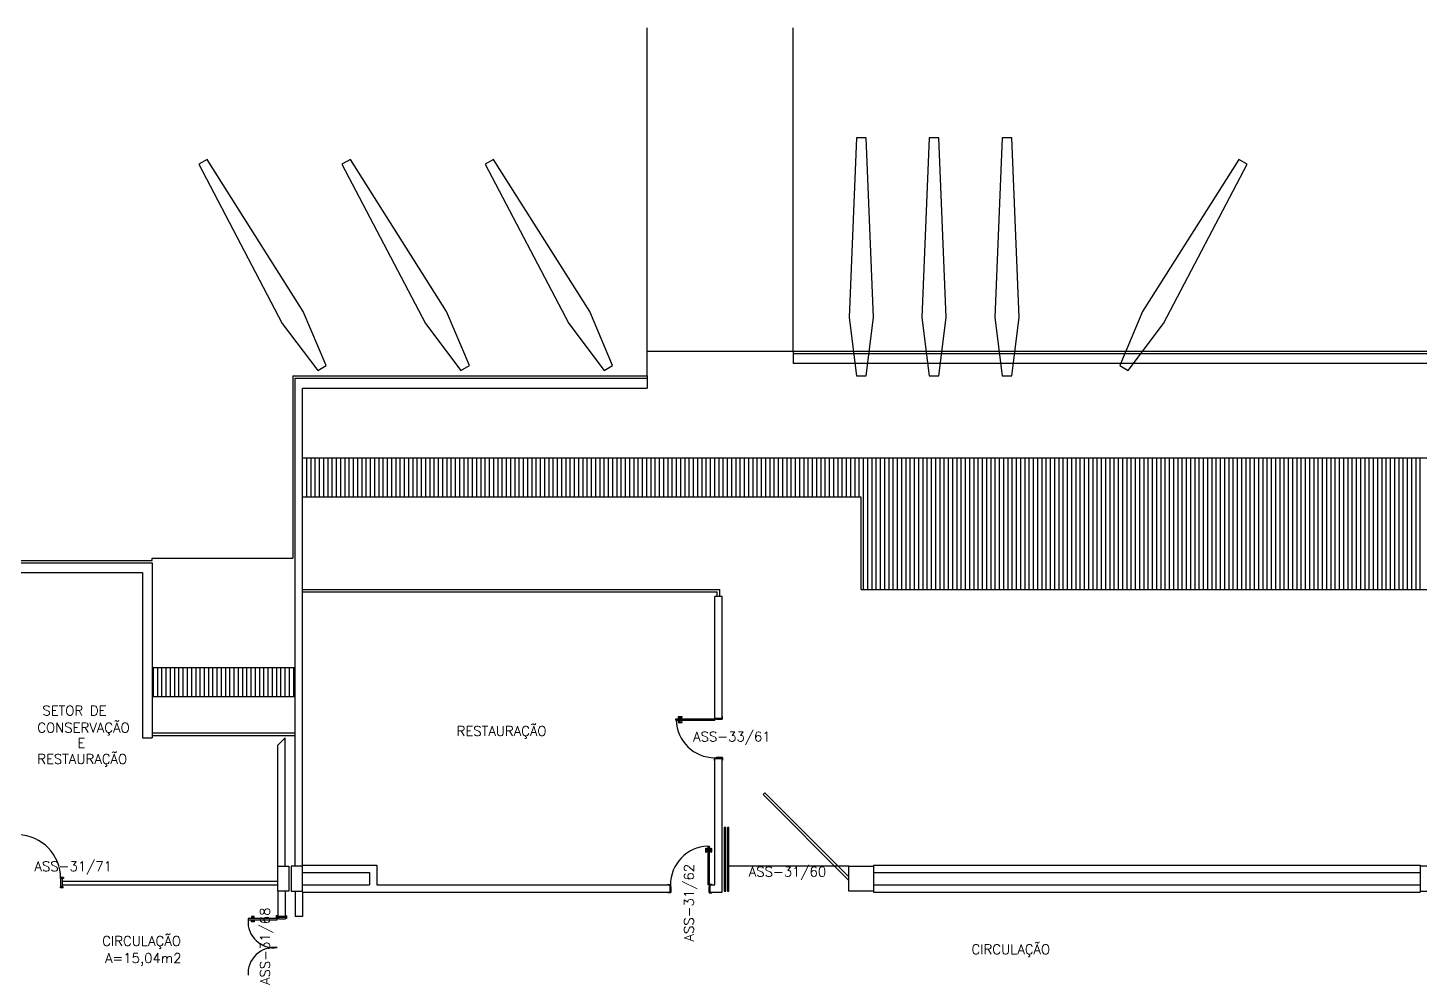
# Model space of a CAD drawing. Extents: x 205 to 339, y 16 to 85.
# Drawn here: x 234.84 to 263.51, y 65.37 to 84.75 of the extents above; entities that cross this region are included whole.
import ezdxf
from ezdxf.enums import TextEntityAlignment as Align

# ---------------------------------------------------------------- set-up
doc = ezdxf.new("R2010")
doc.units = 0
doc.header["$LTSCALE"] = 0.005
doc.header["$MEASUREMENT"] = 0
doc.layers.get('0').update_dxf_attribs({"linetype": 'CONTINUOUS'})
for name, color, linetype in [('1', 1, 'CONTINUOUS'), ('3', 2, 'CONTINUOUS'), ('ALV', 2, 'CONTINUOUS'), ('ENDEREÇO', 2, 'CONTINUOUS'), ('ESTR', 2, 'CONTINUOUS'), ('MACANETA', 1, 'CONTINUOUS'), ('PORTA', 3, 'CONTINUOUS'), ('TEXTO', 2, 'CONTINUOUS'), ('ÁREA', 2, 'CONTINUOUS')]:
    doc.layers.add(name, color=color, linetype=linetype)
doc.styles.add('UNB-100', font='simplex.shx', dxfattribs={"height": 0.2})

# ---------------------------------------------------------------- blocks, each defined once
blk = doc.blocks.new('*X3')
at = {"color": 0}
for p, q in [((32.638, 56.699), (32.638, 57.299)), ((32.725, 56.699), (32.725, 57.299)), ((32.812, 56.699), (32.812, 57.299)), ((32.9, 56.699), (32.9, 57.299)), ((32.987, 56.699), (32.987, 57.299)), ((33.075, 56.699), (33.075, 57.299)), ((33.162, 56.699), (33.162, 57.299)), ((33.25, 56.699), (33.25, 57.299)), ((33.337, 56.699), (33.337, 57.299)), ((33.425, 56.699), (33.425, 57.299)), ((33.513, 56.699), (33.513, 57.299)), ((33.6, 56.699), (33.6, 57.299)), ((33.687, 56.699), (33.687, 57.299)), ((33.775, 56.699), (33.775, 57.299)), ((33.862, 56.699), (33.862, 57.299)), ((33.95, 56.699), (33.95, 57.299)), ((34.037, 56.699), (34.037, 57.299)), ((34.125, 56.699), (34.125, 57.299)), ((34.212, 56.699), (34.212, 57.299)), ((34.3, 56.699), (34.3, 57.299)), ((34.388, 56.699), (34.388, 57.299)), ((34.475, 56.699), (34.475, 57.299)), ((34.562, 56.699), (34.562, 57.299)), ((34.65, 56.699), (34.65, 57.299)), ((34.737, 56.699), (34.737, 57.299)), ((34.825, 56.699), (34.825, 57.299)), ((34.912, 56.699), (34.912, 57.299)), ((35, 56.699), (35, 57.299)), ((35.087, 56.699), (35.087, 57.299)), ((35.175, 56.699), (35.175, 57.299)), ((35.262, 56.699), (35.262, 57.299)), ((35.35, 56.699), (35.35, 57.299)), ((35.437, 56.699), (35.437, 57.299)), ((35.525, 56.699), (35.525, 57.299))]:
    blk.add_line(p, q, dxfattribs=at)
blk = doc.blocks.new('*X4')
at = {"color": 0}
for p, q in [((47.25, 9.014), (47.25, 11.714)), ((47.337, 9.014), (47.337, 11.714)), ((47.425, 9.014), (47.425, 11.714)), ((47.512, 9.014), (47.512, 11.714)), ((47.6, 9.014), (47.6, 11.714)), ((47.687, 9.014), (47.687, 11.714)), ((47.775, 9.014), (47.775, 11.714)), ((47.862, 9.014), (47.862, 11.714)), ((47.95, 9.014), (47.95, 11.714)), ((48.037, 9.014), (48.037, 11.714)), ((48.125, 9.014), (48.125, 11.714)), ((48.212, 9.014), (48.212, 11.714)), ((48.3, 9.014), (48.3, 11.714)), ((48.387, 9.014), (48.387, 11.714)), ((48.475, 9.014), (48.475, 11.714)), ((48.562, 9.014), (48.562, 11.714)), ((48.65, 9.014), (48.65, 11.714)), ((48.737, 9.014), (48.737, 11.714)), ((48.825, 9.014), (48.825, 11.714)), ((48.912, 9.014), (48.912, 11.714)), ((49, 9.014), (49, 11.714)), ((49.087, 9.014), (49.087, 11.714)), ((49.175, 9.014), (49.175, 11.714)), ((49.262, 9.014), (49.262, 11.714)), ((49.35, 9.014), (49.35, 11.714)), ((49.437, 9.014), (49.437, 11.714)), ((49.525, 9.014), (49.525, 11.714)), ((49.612, 9.014), (49.612, 11.714)), ((49.7, 9.014), (49.7, 11.714)), ((49.787, 9.014), (49.787, 11.714)), ((49.875, 9.014), (49.875, 11.714)), ((49.962, 9.014), (49.962, 11.714)), ((50.05, 9.014), (50.05, 11.714)), ((50.137, 9.014), (50.137, 11.714)), ((50.225, 9.014), (50.225, 11.714)), ((50.312, 9.014), (50.312, 11.714)), ((50.4, 9.014), (50.4, 11.714)), ((50.487, 9.014), (50.487, 11.714)), ((50.575, 9.014), (50.575, 11.714)), ((50.662, 9.014), (50.662, 11.714)), ((50.75, 9.014), (50.75, 11.714)), ((50.837, 9.014), (50.837, 11.714)), ((50.925, 9.014), (50.925, 11.714)), ((51.012, 9.014), (51.012, 11.714)), ((51.1, 9.014), (51.1, 11.714)), ((51.187, 9.014), (51.187, 11.714)), ((51.275, 9.014), (51.275, 11.714)), ((51.362, 9.014), (51.362, 11.714)), ((51.45, 9.014), (51.45, 11.714)), ((51.537, 9.014), (51.537, 11.714)), ((51.625, 9.014), (51.625, 11.714)), ((51.712, 9.014), (51.712, 11.714)), ((51.8, 9.014), (51.8, 11.714)), ((51.887, 9.014), (51.887, 11.714)), ((51.975, 9.014), (51.975, 11.714)), ((52.062, 9.014), (52.062, 11.714)), ((52.15, 9.014), (52.15, 11.714)), ((52.237, 9.014), (52.237, 11.714)), ((52.325, 9.014), (52.325, 11.714)), ((52.412, 9.014), (52.412, 11.714)), ((52.5, 9.014), (52.5, 11.714)), ((52.587, 9.014), (52.587, 11.714)), ((52.675, 9.014), (52.675, 11.714)), ((52.762, 9.014), (52.762, 11.714)), ((52.85, 9.014), (52.85, 11.714)), ((52.937, 9.014), (52.937, 11.714)), ((53.025, 9.014), (53.025, 11.714)), ((53.112, 9.014), (53.112, 11.714)), ((53.2, 9.014), (53.2, 11.714)), ((53.287, 9.014), (53.287, 11.714)), ((53.375, 9.014), (53.375, 11.714)), ((53.462, 9.014), (53.462, 11.714)), ((53.55, 9.014), (53.55, 11.714)), ((53.637, 9.014), (53.637, 11.714)), ((53.725, 9.014), (53.725, 11.714)), ((53.812, 9.014), (53.812, 11.714)), ((53.9, 9.014), (53.9, 11.714)), ((53.987, 9.014), (53.987, 11.714)), ((54.075, 9.014), (54.075, 11.714)), ((54.162, 9.014), (54.162, 11.714)), ((54.25, 9.014), (54.25, 11.714)), ((54.337, 9.014), (54.337, 11.714)), ((54.425, 9.014), (54.425, 11.714)), ((54.512, 9.014), (54.512, 11.714)), ((54.6, 9.014), (54.6, 11.714)), ((54.687, 9.014), (54.687, 11.714)), ((54.775, 9.014), (54.775, 11.714)), ((54.862, 9.014), (54.862, 11.714)), ((54.95, 9.014), (54.95, 11.714)), ((55.037, 9.014), (55.037, 11.714)), ((55.125, 9.014), (55.125, 11.714)), ((55.212, 9.014), (55.212, 11.714)), ((55.3, 9.014), (55.3, 11.714)), ((55.387, 9.014), (55.387, 11.714)), ((55.475, 9.014), (55.475, 11.714)), ((55.562, 9.014), (55.562, 11.714)), ((55.65, 9.014), (55.65, 11.714)), ((55.737, 9.014), (55.737, 11.714)), ((55.825, 9.014), (55.825, 11.714)), ((55.912, 9.014), (55.912, 11.714)), ((56, 9.014), (56, 11.714)), ((56.087, 9.014), (56.087, 11.714)), ((56.175, 9.014), (56.175, 11.714)), ((56.262, 9.014), (56.262, 11.714)), ((56.35, 9.014), (56.35, 11.714)), ((56.437, 9.014), (56.437, 11.714)), ((56.525, 9.014), (56.525, 11.714)), ((56.612, 9.014), (56.612, 11.714)), ((56.7, 9.014), (56.7, 11.714)), ((56.787, 9.014), (56.787, 11.714)), ((56.875, 9.014), (56.875, 11.714)), ((56.962, 9.014), (56.962, 11.714)), ((57.05, 9.014), (57.05, 11.714)), ((57.137, 9.014), (57.137, 11.714)), ((57.225, 9.014), (57.225, 11.714)), ((57.312, 9.014), (57.312, 11.714)), ((57.4, 9.014), (57.4, 11.714)), ((57.487, 9.014), (57.487, 11.714)), ((57.575, 9.014), (57.575, 11.714)), ((57.662, 9.014), (57.662, 11.714)), ((57.75, 9.014), (57.75, 11.714)), ((57.837, 9.014), (57.837, 11.714)), ((57.925, 9.014), (57.925, 11.714)), ((58.012, 9.014), (58.012, 11.714)), ((58.1, 9.014), (58.1, 11.714)), ((58.187, 9.014), (58.187, 11.714)), ((58.275, 9.014), (58.275, 11.714)), ((58.362, 9.014), (58.362, 11.714)), ((58.45, 9.014), (58.45, 11.714)), ((58.537, 9.014), (58.537, 11.714)), ((58.625, 9.014), (58.625, 11.714)), ((58.712, 9.014), (58.712, 11.714)), ((35.787, 9.014), (35.787, 9.814)), ((35.875, 9.014), (35.875, 9.814)), ((35.962, 9.014), (35.962, 9.814)), ((36.05, 9.014), (36.05, 9.814)), ((36.137, 9.014), (36.137, 9.814)), ((36.225, 9.014), (36.225, 9.814)), ((36.312, 9.014), (36.312, 9.814)), ((36.4, 9.014), (36.4, 9.814)), ((36.487, 9.014), (36.487, 9.814)), ((36.575, 9.014), (36.575, 9.814)), ((36.662, 9.014), (36.662, 9.814)), ((36.75, 9.014), (36.75, 9.814)), ((36.837, 9.014), (36.837, 9.814)), ((36.925, 9.014), (36.925, 9.814)), ((37.012, 9.014), (37.012, 9.814)), ((37.1, 9.014), (37.1, 9.814)), ((37.187, 9.014), (37.187, 9.814)), ((37.275, 9.014), (37.275, 9.814)), ((37.362, 9.014), (37.362, 9.814)), ((37.45, 9.014), (37.45, 9.814)), ((37.537, 9.014), (37.537, 9.814)), ((37.625, 9.014), (37.625, 9.814)), ((37.712, 9.014), (37.712, 9.814)), ((37.8, 9.014), (37.8, 9.814)), ((37.887, 9.014), (37.887, 9.814)), ((37.975, 9.014), (37.975, 9.814)), ((38.062, 9.014), (38.062, 9.814)), ((38.15, 9.014), (38.15, 9.814)), ((38.237, 9.014), (38.237, 9.814)), ((38.325, 9.014), (38.325, 9.814)), ((38.412, 9.014), (38.412, 9.814)), ((38.5, 9.014), (38.5, 9.814)), ((38.587, 9.014), (38.587, 9.814)), ((38.675, 9.014), (38.675, 9.814)), ((38.762, 9.014), (38.762, 9.814)), ((38.85, 9.014), (38.85, 9.814)), ((38.937, 9.014), (38.937, 9.814)), ((39.025, 9.014), (39.025, 9.814)), ((39.112, 9.014), (39.112, 9.814)), ((39.2, 9.014), (39.2, 9.814)), ((39.287, 9.014), (39.287, 9.814)), ((39.375, 9.014), (39.375, 9.814)), ((39.462, 9.014), (39.462, 9.814)), ((39.55, 9.014), (39.55, 9.814)), ((39.637, 9.014), (39.637, 9.814)), ((39.725, 9.014), (39.725, 9.814)), ((39.812, 9.014), (39.812, 9.814)), ((39.9, 9.014), (39.9, 9.814)), ((39.987, 9.014), (39.987, 9.814)), ((40.075, 9.014), (40.075, 9.814)), ((40.162, 9.014), (40.162, 9.814)), ((40.25, 9.014), (40.25, 9.814)), ((40.337, 9.014), (40.337, 9.814)), ((40.425, 9.014), (40.425, 9.814)), ((40.512, 9.014), (40.512, 9.814)), ((40.6, 9.014), (40.6, 9.814)), ((40.687, 9.014), (40.687, 9.814)), ((40.775, 9.014), (40.775, 9.814)), ((40.862, 9.014), (40.862, 9.814)), ((40.95, 9.014), (40.95, 9.814)), ((41.037, 9.014), (41.037, 9.814)), ((41.125, 9.014), (41.125, 9.814)), ((41.212, 9.014), (41.212, 9.814)), ((41.3, 9.014), (41.3, 9.814)), ((41.387, 9.014), (41.387, 9.814)), ((41.475, 9.014), (41.475, 9.814)), ((41.562, 9.014), (41.562, 9.814)), ((41.65, 9.014), (41.65, 9.814)), ((41.737, 9.014), (41.737, 9.814)), ((41.825, 9.014), (41.825, 9.814)), ((41.912, 9.014), (41.912, 9.814)), ((42, 9.014), (42, 9.814)), ((42.087, 9.014), (42.087, 9.814)), ((42.175, 9.014), (42.175, 9.814)), ((42.262, 9.014), (42.262, 9.814)), ((42.35, 9.014), (42.35, 9.814)), ((42.437, 9.014), (42.437, 9.814)), ((42.525, 9.014), (42.525, 9.814)), ((42.612, 9.014), (42.612, 9.814)), ((42.7, 9.014), (42.7, 9.814)), ((42.787, 9.014), (42.787, 9.814)), ((42.875, 9.014), (42.875, 9.814)), ((42.962, 9.014), (42.962, 9.814)), ((43.05, 9.014), (43.05, 9.814)), ((43.137, 9.014), (43.137, 9.814)), ((43.225, 9.014), (43.225, 9.814)), ((43.312, 9.014), (43.312, 9.814)), ((43.4, 9.014), (43.4, 9.814)), ((43.487, 9.014), (43.487, 9.814)), ((43.575, 9.014), (43.575, 9.814)), ((43.662, 9.014), (43.662, 9.814)), ((43.75, 9.014), (43.75, 9.814)), ((43.837, 9.014), (43.837, 9.814)), ((43.925, 9.014), (43.925, 9.814)), ((44.012, 9.014), (44.012, 9.814)), ((44.1, 9.014), (44.1, 9.814)), ((44.187, 9.014), (44.187, 9.814)), ((44.275, 9.014), (44.275, 9.814)), ((44.362, 9.014), (44.362, 9.814)), ((44.45, 9.014), (44.45, 9.814)), ((44.537, 9.014), (44.537, 9.814)), ((44.625, 9.014), (44.625, 9.814)), ((44.712, 9.014), (44.712, 9.814)), ((44.8, 9.014), (44.8, 9.814)), ((44.887, 9.014), (44.887, 9.814)), ((44.975, 9.014), (44.975, 9.814)), ((45.062, 9.014), (45.062, 9.814)), ((45.15, 9.014), (45.15, 9.814)), ((45.237, 9.014), (45.237, 9.814)), ((45.325, 9.014), (45.325, 9.814)), ((45.412, 9.014), (45.412, 9.814)), ((45.5, 9.014), (45.5, 9.814)), ((45.587, 9.014), (45.587, 9.814)), ((45.675, 9.014), (45.675, 9.814)), ((45.762, 9.014), (45.762, 9.814)), ((45.85, 9.014), (45.85, 9.814)), ((45.937, 9.014), (45.937, 9.814)), ((46.025, 9.014), (46.025, 9.814)), ((46.112, 9.014), (46.112, 9.814)), ((46.2, 9.014), (46.2, 9.814)), ((46.287, 9.014), (46.287, 9.814)), ((46.375, 9.014), (46.375, 9.814)), ((46.462, 9.014), (46.462, 9.814)), ((46.55, 9.014), (46.55, 9.814)), ((46.637, 9.014), (46.637, 9.814)), ((46.725, 9.014), (46.725, 9.814)), ((46.812, 9.014), (46.812, 9.814)), ((46.9, 9.014), (46.9, 9.814)), ((46.987, 9.014), (46.987, 9.814)), ((47.075, 9.014), (47.075, 9.814)), ((47.162, 9.014), (47.162, 9.814))]:
    blk.add_line(p, q, dxfattribs=at)
blk = doc.blocks.new('MACANETA')
at = {"layer": 'MACANETA'}
for p, q in [((-0.077, 0.052), (-0.077, 0.12)), ((-0.059, 0.052), (-0.059, 0.12)), ((-0.059, 0.075), (-0.036, 0.075)), ((-0.059, 0.052), (-0.036, 0.052)), ((-0.036, 0.044), (-0.036, 0.084)), ((-0.036, 0.084), (-0.03, 0.084)), ((-0.036, 0.044), (-0.03, 0.044)), ((0.006, 0.084), (0, 0.084)), ((0.006, 0.044), (0, 0.044)), ((0.006, 0.044), (0.006, 0.084)), ((0.029, 0.075), (0.006, 0.075)), ((0.029, 0.052), (0.006, 0.052)), ((0.029, 0.052), (0.029, 0.12)), ((0.047, 0.052), (0.047, 0.12))]:
    blk.add_line(p, q, dxfattribs=at)
for centre, start, end in [((-0.068, 0.12), 90, 180), ((-0.068, 0.052), 180, 270), ((-0.068, 0.12), 0, 90), ((-0.068, 0.052), 270, 0), ((0.038, 0.12), 90, 180), ((0.038, 0.052), 180, 270), ((0.038, 0.12), 0, 90), ((0.038, 0.052), 270, 0)]:
    blk.add_arc(centre, 0.00874, start, end, dxfattribs=at)
blk = doc.blocks.new('DOOR80')
at = {"layer": 'PORTA', "color": 2}
for p, q in [((0.015, -0.8), (0.015, 0)), ((0.015, 0), (0.045, 0)), ((0.045, -0.8), (0.045, 0)), ((0.045, -0.8), (0.015, -0.8))]:
    blk.add_line(p, q, dxfattribs=at)
at = {"layer": 'PORTA', "color": 1}
blk.add_arc((0.015, 0), 0.8, 272.1491, 0, dxfattribs=at)
blk.add_blockref('MACANETA', (0.045, -0.8), dxfattribs=at)
blk = doc.blocks.new('PORTA-90')
at = {"color": 2}
for p, q in [((-94, 1), (-94, 91)), ((-94, 91), (-91, 91)), ((-91, 91), (-91, 1)), ((-100, 3), (-100, 1)), ((-100, 3), (-94.5, 3)), ((-100, 1), (-94, 1)), ((-97, 1), (-97, -16)), ((-94.5, 3), (-94.5, 1)), ((-94, 1), (-94, -3)), ((-91, 1), (-94, 1)), ((2, 1), (-4, 1)), ((-4, 1), (-4, -3)), ((2, 3), (-3.5, 3)), ((-3.5, 3), (-3.5, 1)), ((-1, 1), (-1, -16)), ((2, 3), (2, 1)), ((-99.5, -18), (-99.5, -16)), ((-99.5, -16), (-93.5, -16)), ((-99.5, -18), (-94, -18)), ((-94, -3), (-93.5, -3)), ((-94, -18), (-94, -16)), ((-93.5, -3), (-93.5, -7.5)), ((-93.5, -7.5), (-93.5, -16)), ((-4.5, -3), (-4.5, -7.5)), ((-4, -3), (-4.5, -3)), ((-4.5, -7.5), (-4.5, -16)), ((1.5, -16), (-4.5, -16)), ((1.5, -16), (-4.5, -16)), ((-4, -18), (-4, -16)), ((1.5, -18), (-4, -18)), ((1.5, -18), (1.5, -16))]:
    blk.add_line(p, q, dxfattribs=at)
at = {"color": 1}
for p, q in [((-98.2, 84), (-95.9, 84)), ((-98.2, 78.5), (-98.2, 84)), ((-95.9, 78.5), (-98.2, 78.5)), ((-95.9, 84), (-95.9, 78.5)), ((-86.8, 84), (-89.1, 84)), ((-89.1, 84), (-89.1, 78.5)), ((-89.1, 78.5), (-86.8, 78.5)), ((-86.8, 78.5), (-86.8, 84))]:
    blk.add_line(p, q, dxfattribs=at)
blk.add_arc((-94, 1), 90, 0, 88.0898, dxfattribs=at)

msp = doc.modelspace()

# ---------------------------------------------------------------- linework, layer by layer
at = {"layer": '1'}
for p, q in [((247.597, 77.586), (247.597, 84.75)), ((250.597, 78.091), (250.597, 84.75)), ((268.237, 78.091), (247.597, 78.091)), ((240.297, 77.586), (240.297, 73.836)), ((240.297, 77.586), (247.597, 77.586)), ((310.547, 75.891), (240.497, 75.891)), ((252.002, 75.091), (240.497, 75.091)), ((252.002, 73.191), (252.002, 75.091)), ((229.852, 73.786), (237.402, 73.786)), ((237.402, 73.786), (237.402, 73.836)), ((237.402, 73.836), (240.297, 73.836)), ((252.002, 73.191), (263.762, 73.191)), ((237.402, 71.586), (240.347, 71.586)), ((237.402, 70.986), (240.347, 70.986)), ((251.747, 67.491), (249.276, 67.491))]:
    msp.add_line(p, q, dxfattribs=at)
at = {"layer": '3'}
for p, q in [((240.497, 73.191), (249.087, 73.191)), ((240.497, 73.141), (249.037, 73.141)), ((249.037, 73.041), (249.037, 73.141)), ((249.087, 73.041), (249.087, 73.191)), ((248.987, 70.586), (248.977, 70.586)), ((248.977, 70.586), (248.977, 70.536)), ((248.977, 70.536), (248.987, 70.536)), ((248.987, 70.541), (248.987, 70.536)), ((248.987, 70.536), (248.987, 70.526)), ((248.987, 70.526), (249.022, 70.526)), ((249.022, 70.526), (249.022, 70.516)), ((249.147, 70.576), (249.137, 70.576)), ((249.137, 70.541), (249.137, 70.526)), ((249.137, 70.516), (249.137, 70.526)), ((249.137, 70.526), (249.147, 70.526)), ((249.147, 70.526), (249.147, 70.576)), ((237.402, 70.236), (240.347, 70.236)), ((249.022, 70.516), (249.137, 70.516)), ((237.402, 70.186), (240.347, 70.186)), ((248.977, 69.666), (248.977, 69.716)), ((248.977, 69.716), (248.987, 69.716)), ((248.987, 69.666), (248.977, 69.666)), ((248.987, 69.716), (248.987, 69.726)), ((248.987, 69.726), (249.022, 69.726)), ((248.987, 69.711), (248.987, 69.716)), ((249.022, 69.726), (249.022, 69.736)), ((249.022, 69.736), (249.137, 69.736)), ((249.137, 69.736), (249.137, 69.726)), ((249.137, 69.726), (249.147, 69.726)), ((249.137, 69.711), (249.137, 69.726)), ((249.147, 69.676), (249.137, 69.676)), ((249.147, 69.726), (249.147, 69.676)), ((248.012, 67.106), (248.012, 67.116)), ((248.012, 67.116), (248.062, 67.116)), ((248.057, 67.106), (248.062, 67.106)), ((248.062, 67.116), (248.062, 67.106)), ((248.062, 67.106), (248.072, 67.106)), ((248.072, 67.106), (248.072, 67.071)), ((248.882, 67.106), (248.872, 67.106)), ((248.872, 67.106), (248.872, 67.071)), ((248.932, 67.116), (248.882, 67.116)), ((248.882, 67.116), (248.882, 67.106)), ((248.887, 67.106), (248.882, 67.106)), ((248.932, 67.106), (248.932, 67.116)), ((248.022, 66.946), (248.022, 66.956)), ((248.072, 66.946), (248.022, 66.946)), ((248.057, 66.956), (248.072, 66.956)), ((248.072, 67.071), (248.082, 67.071)), ((248.082, 66.956), (248.072, 66.956)), ((248.072, 66.956), (248.072, 66.946)), ((248.082, 67.071), (248.082, 66.956)), ((248.872, 67.071), (248.862, 67.071)), ((248.862, 67.071), (248.862, 66.956)), ((248.862, 66.956), (248.872, 66.956)), ((248.872, 66.956), (248.872, 66.946)), ((248.887, 66.956), (248.872, 66.956)), ((248.872, 66.946), (248.922, 66.946)), ((248.922, 66.946), (248.922, 66.956)), ((239.977, 66.416), (239.377, 66.416)), ((239.377, 66.416), (239.377, 66.386)), ((239.377, 66.386), (239.977, 66.386)), ((239.957, 66.476), (239.977, 66.476)), ((239.957, 66.476), (239.957, 66.421)), ((239.957, 66.421), (239.977, 66.421)), ((239.977, 66.476), (239.977, 66.416)), ((239.977, 66.446), (240.147, 66.446)), ((239.977, 66.416), (240.017, 66.416)), ((239.977, 66.386), (239.977, 66.416)), ((240.017, 66.416), (240.017, 66.411)), ((240.017, 66.411), (240.062, 66.411)), ((240.062, 66.411), (240.147, 66.411)), ((240.147, 66.471), (240.147, 66.411)), ((240.167, 66.471), (240.147, 66.471)), ((240.167, 66.416), (240.147, 66.416)), ((240.167, 66.471), (240.167, 66.416))]:
    msp.add_line(p, q, dxfattribs=at)
for points in [[(249.182, 68.286), (249.182, 66.981), (249.212, 66.981), (249.212, 68.286)], [(249.246, 68.286), (249.246, 66.981), (249.276, 66.981), (249.276, 68.286)]]:
    msp.add_lwpolyline(points, close=True, dxfattribs=at)
at = {"layer": '3', "color": 1}
for points in [[(239.447, 66.436), (239.502, 66.436), (239.502, 66.458), (239.447, 66.458)], [(239.447, 66.367), (239.502, 66.367), (239.502, 66.344), (239.447, 66.344)]]:
    msp.add_lwpolyline(points, close=True, dxfattribs=at)
at = {"layer": 'ALV'}
for p, q in [((250.597, 78.091), (250.597, 77.841)), ((265.237, 78.041), (250.597, 78.041)), ((265.237, 77.841), (250.597, 77.841)), ((240.347, 77.536), (247.597, 77.536)), ((240.347, 67.491), (240.347, 77.536)), ((247.597, 77.586), (247.597, 77.336)), ((240.497, 77.336), (247.597, 77.336)), ((240.497, 67.516), (240.497, 77.336)), ((229.852, 73.736), (237.402, 73.736)), ((237.402, 73.736), (237.402, 70.136)), ((234.487, 73.536), (237.202, 73.536)), ((237.202, 73.536), (237.202, 70.136)), ((249.137, 73.041), (248.987, 73.041)), ((248.987, 70.541), (248.987, 73.041)), ((249.137, 70.541), (249.137, 73.041)), ((248.987, 70.541), (249.137, 70.541)), ((237.202, 70.136), (237.402, 70.136)), ((239.987, 69.986), (240.137, 70.136)), ((239.987, 67.491), (239.987, 69.986)), ((240.137, 67.491), (240.137, 70.136)), ((248.987, 67.106), (248.987, 69.711)), ((248.987, 69.711), (249.137, 69.711)), ((249.137, 66.956), (249.137, 69.711)), ((250.017, 69.001), (249.982, 68.966)), ((251.747, 67.201), (249.982, 68.966)), ((251.747, 67.272), (250.017, 69.001)), ((240.497, 67.516), (242.027, 67.516)), ((242.027, 67.516), (242.027, 67.106)), ((252.257, 67.516), (263.507, 67.516)), ((252.257, 67.516), (252.257, 67.491)), ((263.507, 67.516), (263.507, 67.491)), ((235.547, 67.186), (239.987, 67.186)), ((235.547, 67.106), (239.987, 67.106)), ((240.497, 67.366), (241.877, 67.366)), ((240.497, 67.106), (241.877, 67.106)), ((241.877, 67.366), (241.877, 67.106)), ((242.027, 67.106), (248.057, 67.106)), ((248.057, 67.106), (248.057, 66.956)), ((248.887, 67.106), (248.887, 66.956)), ((248.887, 67.106), (248.987, 67.106)), ((252.257, 67.366), (263.507, 67.366)), ((252.257, 67.106), (263.507, 67.106)), ((239.987, 66.981), (239.987, 66.456)), ((240.137, 66.981), (240.137, 66.456)), ((240.347, 66.981), (240.347, 66.456)), ((240.497, 66.956), (240.497, 66.456)), ((240.497, 66.956), (248.057, 66.956)), ((248.887, 66.956), (249.137, 66.956)), ((252.257, 66.981), (252.257, 66.956)), ((252.257, 66.956), (263.507, 66.956)), ((263.507, 66.981), (263.507, 66.956)), ((240.137, 66.456), (239.987, 66.456)), ((240.497, 66.456), (240.347, 66.456))]:
    msp.add_line(p, q, dxfattribs=at)
at = {"layer": 'ESTR'}
for points in [[(252.102, 77.586), (252.252, 78.786), (252.102, 82.486), (251.902, 82.486), (251.752, 78.786), (251.902, 77.586)], [(253.602, 77.586), (253.752, 78.786), (253.602, 82.486), (253.402, 82.486), (253.252, 78.786), (253.402, 77.586)], [(255.102, 77.586), (255.252, 78.786), (255.102, 82.486), (254.902, 82.486), (254.752, 78.786), (254.902, 77.586)], [(240.983, 77.797), (240.513, 78.911), (238.533, 82.041), (238.36, 81.941), (240.08, 78.661), (240.81, 77.697)], [(243.933, 77.797), (243.463, 78.911), (241.483, 82.041), (241.31, 81.941), (243.03, 78.661), (243.76, 77.697)], [(246.883, 77.797), (246.413, 78.911), (244.433, 82.041), (244.26, 81.941), (245.98, 78.661), (246.71, 77.697)], [(257.498, 77.697), (258.228, 78.661), (259.948, 81.941), (259.775, 82.041), (257.795, 78.911), (257.325, 77.797)], [(240.217, 66.981), (239.987, 66.981), (239.987, 67.491), (240.217, 67.491)], [(240.497, 67.491), (240.267, 67.491), (240.267, 66.981), (240.497, 66.981)], [(252.257, 66.981), (251.747, 66.981), (251.747, 67.491), (252.257, 67.491)], [(264.017, 67.491), (263.507, 67.491), (263.507, 66.981), (264.017, 66.981)]]:
    msp.add_lwpolyline(points, close=True, dxfattribs=at)
at = {"layer": 'PORTA', "color": 1}
for centre, start, end in [((239.915, 66.352), 176.4002, 276.5374), ((239.915, 65.28), 83.4626, 183.5998)]:
    msp.add_arc(centre, 0.54, start, end, dxfattribs=at)

# ---------------------------------------------------------------- block references
at = {"layer": '1', "xscale": -1, "rotation": 180}
msp.add_blockref('*X4', (204.792, 84.905), dxfattribs=at)
at = {"layer": '1'}
msp.add_blockref('*X3', (204.792, 14.287), dxfattribs=at)
at = {"layer": '3'}
for p, rotation in [((248.987, 70.541), 270.0000000077172), ((248.887, 67.106), 180.0000000051453)]:
    msp.add_blockref('DOOR80', p, dxfattribs=dict(at, rotation=rotation))
at = {"layer": '3', "xscale": 0.009999999999990905, "yscale": 0.009999999999990905, "zscale": 0.009999999999990905}
msp.add_blockref('PORTA-90', (235.557, 67.229), dxfattribs=at)

# ---------------------------------------------------------------- texts
at = {"layer": 'ENDEREÇO', "style": 'UNB-100'}
for s, p in [('ASS-33/61', (249.338, 70.061)), ('ASS-31/71', (235.776, 67.391)), ('ASS-31/60', (250.483, 67.28))]:
    msp.add_text(s, height=0.2, dxfattribs=at).set_placement(p, align=Align.CENTER)
for s, p in [('ASS-31/62', (248.553, 66.741)), ('ASS-31/68', (239.826, 65.844))]:
    msp.add_text(s, height=0.2, rotation=90, dxfattribs=at).set_placement(p, align=Align.CENTER)
at = {"layer": 'TEXTO', "style": 'UNB-100'}
for s, p in [('SETOR DE', (235.142, 70.596)), ('CONSERVAÇÃO', (235.036, 70.244)), ('RESTAURAÇÃO', (243.671, 70.176)), ('E', (235.864, 69.929)), ('RESTAURAÇÃO', (235.036, 69.599)), ('CIRCULAÇÃO', (236.374, 65.852)), ('CIRCULAÇÃO', (254.271, 65.682))]:
    msp.add_text(s, height=0.2, dxfattribs=at).set_placement(p)
at = {"layer": 'ÁREA', "style": 'UNB-100'}
msp.add_text('A=15,04m2', height=0.2, dxfattribs=at).set_placement((236.43, 65.5))

doc.saveas('drawing.dxf')
